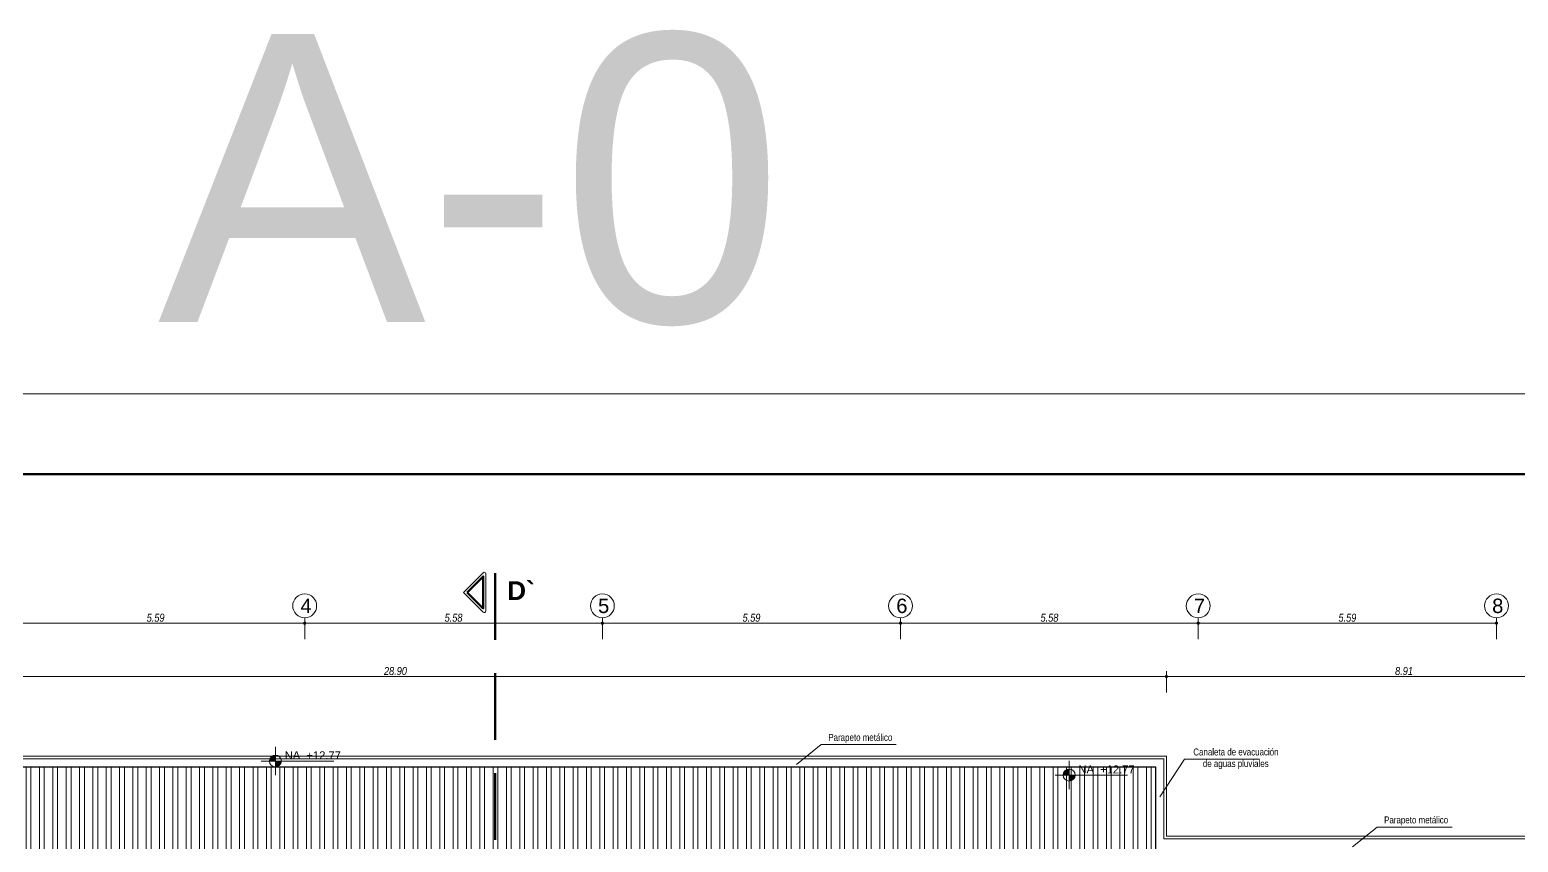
# Model space of a CAD drawing. Header units: inches. Extents: x 140 to 978, y -82 to 38.
# Drawn here: x 934.73 to 962.63, y 23.25 to 38.48 of the extents above; entities that cross this region are included whole.
import ezdxf

# ---------------------------------------------------------------- set-up
doc = ezdxf.new("R2010")
doc.units = ezdxf.units.IN
doc.header["$MEASUREMENT"] = 0
doc.linetypes.add('DASHED', pattern=[0.75, 0.5, -0.25])
doc.layers.get('0').update_dxf_attribs({"lineweight": 0})
for name, color, linetype, lineweight in [('UNSAAC CUBIERTAS', 22, 'Continuous', 0), ('UNSAAC- ROTULO', 7, 'Continuous', 60), ('UNSAAC-CORTE ESTRUCTURA', 7, 'Continuous', 70), ('UNSAAC-COTA', 48, 'Continuous', 0), ('UNSAAC-FACHADA(2DO PLANO)', 7, 'Continuous', 30), ('UNSAAC-LINEA 0.00', 251, 'Continuous', 0), ('UNSAAC-LINEA DE CORTE', 7, 'Continuous', 70), ('UNSAAC-LLAMADOS', 88, 'Continuous', 0), ('UNSAAC-TEXTOS', 250, 'Continuous', 0)]:
    doc.layers.add(name, color=color, linetype=linetype, lineweight=lineweight)
doc.styles.add('5mm', font='GOTHIC.TTF', dxfattribs={"height": 5})
doc.styles.add('narrow', font='')
doc.styles.get("Standard").update_dxf_attribs({"font": 'arial.ttf'})
doc.styles.get('narrow').set_extended_font_data('Arial Narrow', italic=True)
doc.dimstyles.new('1EN75', dxfattribs={"dimtxt": 0.15, "dimasz": 0.06, "dimexe": 0.1, "dimexo": 0.15, "dimgap": 0.025, "dimtad": 1, "dimzin": 1, "dimdsep": 46, "dimtxsty": 'narrow', "dimblk": 'DOT', "dimcen": 0.1, "dimclrd": 256, "dimclre": 256, "dimclrt": 256, "dimaunit": 1, "dimadec": 3, "dimazin": 0, "dimtfac": 1, "dimtmove": 2, "dimatfit": 3, "dimldrblk": 'ARCHTICK', "dimfxl": 0.3, "dimfxlon": 1, "dimtolj": 1, "dimtzin": 0, "dimlwd": 0, "dimlwe": 0, "dimarcsym": 0})

# ---------------------------------------------------------------- blocks, each defined once
blk = doc.blocks.new('_Dot')
at = {"color": 0, "linetype": 'ByBlock', "lineweight": -2}
blk.add_line((-0.5, 0), (-1, 0), dxfattribs=at)
at = {"color": 0, "linetype": 'ByBlock', "const_width": 0.5}
blk.add_lwpolyline([(-0.25, 0, 1), (0.25, 0, 1)], format="xyb", close=True, dxfattribs=at)
blk = doc.blocks.new('*D652')
at = {"layer": 'Defpoints', "color": 0, "transparency": 16777216}
for p in [(939.881, 27.355), (934.291, 24.425), (939.881, 24.425)]:
    blk.add_point(p, dxfattribs=at)
at = {"layer": 'UNSAAC-COTA', "lineweight": 0, "transparency": 16777216}
for p, q in [((934.291, 27.055), (934.291, 27.455)), ((934.351, 27.355), (939.821, 27.355)), ((939.881, 27.055), (939.881, 27.455))]:
    blk.add_line(p, q, dxfattribs=at)
at = {"layer": 'UNSAAC-COTA', "lineweight": 0, "transparency": 16777216, "xscale": 0.06, "yscale": 0.06, "zscale": 0.06, "rotation": 180}
blk.add_blockref('_Dot', (934.291, 27.355), dxfattribs=at)
at = {"layer": 'UNSAAC-COTA', "lineweight": 0, "transparency": 16777216, "xscale": 0.06, "yscale": 0.06, "zscale": 0.06}
blk.add_blockref('_Dot', (939.881, 27.355), dxfattribs=at)
at = {"layer": 'UNSAAC-COTA', "transparency": 16777216, "insert": (937.086, 27.457), "char_height": 0.15, "attachment_point": 5, "style": 'narrow'}
blk.add_mtext('\\A1;5.59', dxfattribs=at)
blk = doc.blocks.new('_ArchTick')
at = {"layer": 'UNSAAC-FACHADA(2DO PLANO)', "color": 0, "const_width": 0.15}
blk.add_lwpolyline([(-0.5, -0.5), (0.5, 0.5)], dxfattribs=at)
blk = doc.blocks.new('*D653')
at = {"layer": 'Defpoints', "color": 0, "transparency": 16777216}
for p in [(945.461, 27.355), (939.881, 24.425), (945.461, 24.425)]:
    blk.add_point(p, dxfattribs=at)
at = {"layer": 'UNSAAC-COTA', "lineweight": 0, "transparency": 16777216}
for p, q in [((939.881, 27.055), (939.881, 27.455)), ((939.941, 27.355), (945.401, 27.355)), ((945.461, 27.055), (945.461, 27.455))]:
    blk.add_line(p, q, dxfattribs=at)
at = {"layer": 'UNSAAC-COTA', "lineweight": 0, "transparency": 16777216, "xscale": 0.06, "yscale": 0.06, "zscale": 0.06, "rotation": 180}
blk.add_blockref('_Dot', (939.881, 27.355), dxfattribs=at)
at = {"layer": 'UNSAAC-COTA', "lineweight": 0, "transparency": 16777216, "xscale": 0.06, "yscale": 0.06, "zscale": 0.06}
blk.add_blockref('_Dot', (945.461, 27.355), dxfattribs=at)
at = {"layer": 'UNSAAC-COTA', "transparency": 16777216, "insert": (942.671, 27.457), "char_height": 0.15, "attachment_point": 5, "style": 'narrow'}
blk.add_mtext('\\A1;5.58', dxfattribs=at)
blk = doc.blocks.new('*D654')
at = {"layer": 'Defpoints', "color": 0, "transparency": 16777216}
for p in [(951.051, 27.355), (945.461, 24.425), (951.051, 24.425)]:
    blk.add_point(p, dxfattribs=at)
at = {"layer": 'UNSAAC-COTA', "lineweight": 0, "transparency": 16777216}
for p, q in [((945.461, 27.055), (945.461, 27.455)), ((945.521, 27.355), (950.991, 27.355)), ((951.051, 27.055), (951.051, 27.455))]:
    blk.add_line(p, q, dxfattribs=at)
at = {"layer": 'UNSAAC-COTA', "lineweight": 0, "transparency": 16777216, "xscale": 0.06, "yscale": 0.06, "zscale": 0.06, "rotation": 180}
blk.add_blockref('_Dot', (945.461, 27.355), dxfattribs=at)
at = {"layer": 'UNSAAC-COTA', "lineweight": 0, "transparency": 16777216, "xscale": 0.06, "yscale": 0.06, "zscale": 0.06}
blk.add_blockref('_Dot', (951.051, 27.355), dxfattribs=at)
at = {"layer": 'UNSAAC-COTA', "transparency": 16777216, "insert": (948.256, 27.457), "char_height": 0.15, "attachment_point": 5, "style": 'narrow'}
blk.add_mtext('\\A1;5.59', dxfattribs=at)
blk = doc.blocks.new('*D655')
at = {"layer": 'Defpoints', "color": 0, "transparency": 16777216}
for p in [(956.631, 27.355), (951.051, 24.425), (956.631, 24.425)]:
    blk.add_point(p, dxfattribs=at)
at = {"layer": 'UNSAAC-COTA', "lineweight": 0, "transparency": 16777216}
for p, q in [((951.051, 27.055), (951.051, 27.455)), ((951.111, 27.355), (956.571, 27.355)), ((956.631, 27.055), (956.631, 27.455))]:
    blk.add_line(p, q, dxfattribs=at)
at = {"layer": 'UNSAAC-COTA', "lineweight": 0, "transparency": 16777216, "xscale": 0.06, "yscale": 0.06, "zscale": 0.06, "rotation": 180}
blk.add_blockref('_Dot', (951.051, 27.355), dxfattribs=at)
at = {"layer": 'UNSAAC-COTA', "lineweight": 0, "transparency": 16777216, "xscale": 0.06, "yscale": 0.06, "zscale": 0.06}
blk.add_blockref('_Dot', (956.631, 27.355), dxfattribs=at)
at = {"layer": 'UNSAAC-COTA', "transparency": 16777216, "insert": (953.841, 27.457), "char_height": 0.15, "attachment_point": 5, "style": 'narrow'}
blk.add_mtext('\\A1;5.58', dxfattribs=at)
blk = doc.blocks.new('*D656')
at = {"layer": 'Defpoints', "color": 0, "transparency": 16777216}
for p in [(962.221, 27.355), (956.631, 24.425), (962.221, 24.425)]:
    blk.add_point(p, dxfattribs=at)
at = {"layer": 'UNSAAC-COTA', "lineweight": 0, "transparency": 16777216}
for p, q in [((956.631, 27.055), (956.631, 27.455)), ((956.691, 27.355), (962.161, 27.355)), ((962.221, 27.055), (962.221, 27.455))]:
    blk.add_line(p, q, dxfattribs=at)
at = {"layer": 'UNSAAC-COTA', "lineweight": 0, "transparency": 16777216, "xscale": 0.06, "yscale": 0.06, "zscale": 0.06, "rotation": 180}
blk.add_blockref('_Dot', (956.631, 27.355), dxfattribs=at)
at = {"layer": 'UNSAAC-COTA', "lineweight": 0, "transparency": 16777216, "xscale": 0.06, "yscale": 0.06, "zscale": 0.06}
blk.add_blockref('_Dot', (962.221, 27.355), dxfattribs=at)
at = {"layer": 'UNSAAC-COTA', "transparency": 16777216, "insert": (959.426, 27.457), "char_height": 0.15, "attachment_point": 5, "style": 'narrow'}
blk.add_mtext('\\A1;5.59', dxfattribs=at)
blk = doc.blocks.new('npt')
at = {"layer": 'UNSAAC-TEXTOS'}
h = blk.add_hatch(color=0, dxfattribs=at)
h.dxf.hatch_style = 1
h.paths.add_polyline_path([(0.052, 0), (0, 0), (0, -0.052, 0.414214)])
h.paths.add_polyline_path([(0, 0.052, 0.414214), (-0.052, 0), (0, 0)])
at = {"layer": 'UNSAAC-TEXTOS', "color": 0}
for p, q in [((-0.123, 0), (0.507, 0)), ((0, -0.123), (0, 0.123))]:
    blk.add_line(p, q, dxfattribs=at)
blk.add_circle((0, 0), 0.0522, dxfattribs=at)
blk = doc.blocks.new('*D954')
at = {"layer": 'Defpoints', "color": 0, "ltscale": 2.5, "transparency": 16777216}
for p in [(956.033, 26.355), (956.033, 24.86), (927.131, 23.375)]:
    blk.add_point(p, dxfattribs=at)
at = {"layer": 'UNSAAC-COTA', "lineweight": 0, "ltscale": 2.5, "transparency": 16777216}
for p, q in [((927.131, 26.055), (927.131, 26.455)), ((927.191, 26.355), (955.973, 26.355)), ((956.033, 26.055), (956.033, 26.455))]:
    blk.add_line(p, q, dxfattribs=at)
at = {"layer": 'UNSAAC-COTA', "lineweight": 0, "ltscale": 2.5, "transparency": 16777216, "xscale": 0.06, "yscale": 0.06, "zscale": 0.06}
for p, rotation in [((927.131, 26.355), 180.0000000108679), ((956.033, 26.355), 1.086787901324848e-08)]:
    blk.add_blockref('_Dot', p, dxfattribs=dict(at, rotation=rotation))
at = {"layer": 'UNSAAC-COTA', "ltscale": 2.5, "transparency": 16777216, "insert": (941.582, 26.457), "char_height": 0.15, "attachment_point": 5, "rotation": 0, "style": 'narrow'}
blk.add_mtext('\\A1;28.90', dxfattribs=at)
blk = doc.blocks.new('*D955')
at = {"layer": 'Defpoints', "color": 0, "ltscale": 2.5, "transparency": 16777216}
for p in [(964.943, 26.355), (956.033, 24.86), (964.943, 23.361)]:
    blk.add_point(p, dxfattribs=at)
at = {"layer": 'UNSAAC-COTA', "lineweight": 0, "ltscale": 2.5, "transparency": 16777216}
for p, q in [((956.033, 26.055), (956.033, 26.455)), ((956.093, 26.355), (964.883, 26.355)), ((964.943, 26.055), (964.943, 26.455))]:
    blk.add_line(p, q, dxfattribs=at)
at = {"layer": 'UNSAAC-COTA', "lineweight": 0, "ltscale": 2.5, "transparency": 16777216, "xscale": 0.06, "yscale": 0.06, "zscale": 0.06}
for p, rotation in [((956.033, 26.355), 180.0000000108679), ((964.943, 26.355), 1.086787901324848e-08)]:
    blk.add_blockref('_Dot', p, dxfattribs=dict(at, rotation=rotation))
at = {"layer": 'UNSAAC-COTA', "ltscale": 2.5, "transparency": 16777216, "insert": (960.488, 26.457), "char_height": 0.15, "attachment_point": 5, "rotation": 0, "style": 'narrow'}
blk.add_mtext('\\A1;8.91', dxfattribs=at)

msp = doc.modelspace()

# ---------------------------------------------------------------- hatches: boundary and pattern name
at = {"layer": 'UNSAAC CUBIERTAS', "ltscale": 2.5}
h = msp.add_hatch(dxfattribs=at)
h.set_pattern_fill('STEEL', color=256, scale=2, angle=405, style=0)
h.set_pattern_definition([(90, (0, 0), (-0.25, 7e-17), []), (90, (-0.0884, 0.0884), (-0.25, 7e-17), [])])
h.paths.add_polyline_path([(930.207, 8.582), (930.207, 8.481), (930.105, 8.481), (930.105, 8.582)], flags=16)
h.paths.add_polyline_path([(934.255, 13.161), (934.357, 13.161), (934.357, 13.06), (934.255, 13.06)], flags=16)
h.paths.add_polyline_path([(934.255, 8.582), (934.357, 8.582), (934.357, 8.481), (934.255, 8.481)], flags=17)
h.paths.add_polyline_path([(934.255, 15.323), (934.255, 15.425), (934.357, 15.425), (934.357, 15.323)], flags=16)
h.paths.add_polyline_path([(925.058, 8.481), (924.956, 8.481), (924.956, 8.582), (925.058, 8.582)], flags=16)
h.paths.add_polyline_path([(930.105, 18.5), (930.105, 18.602), (930.207, 18.602), (930.207, 18.5)], flags=16)
h.paths.add_polyline_path([(934.255, 18.5), (934.255, 18.602), (934.357, 18.602), (934.357, 18.5)], flags=16)
h.paths.add_polyline_path([(939.855, 13.161), (939.957, 13.161), (939.957, 13.06), (939.855, 13.06)], flags=16)
h.paths.add_polyline_path([(939.979, 8.582), (940.081, 8.582), (940.081, 8.481), (939.979, 8.481)], flags=17)
h.paths.add_polyline_path([(939.855, 15.425), (939.957, 15.425), (939.957, 15.323), (939.855, 15.323)], flags=16)
h.paths.add_polyline_path([(930.105, 22.21), (930.105, 22.311), (930.207, 22.311), (930.207, 22.21)], flags=16)
h.paths.add_polyline_path([(934.255, 22.21), (934.255, 22.311), (934.357, 22.311), (934.357, 22.21)], flags=16)
h.paths.add_polyline_path([(939.855, 18.602), (939.957, 18.602), (939.957, 18.5), (939.855, 18.5)], flags=16)
h.paths.add_polyline_path([(927.34, 22.21), (927.34, 22.311), (927.441, 22.311), (927.441, 22.21)], flags=16)
h.paths.add_polyline_path([(939.855, 22.21), (939.855, 22.311), (939.957, 22.311), (939.957, 22.21)], flags=16)
h.paths.add_polyline_path([(945.458, 13.161), (945.559, 13.161), (945.559, 13.06), (945.458, 13.06)], flags=16)
h.paths.add_polyline_path([(945.458, 8.582), (945.559, 8.582), (945.559, 8.481), (945.458, 8.481)], flags=17)
h.paths.add_polyline_path([(945.458, 15.425), (945.559, 15.425), (945.559, 15.323), (945.458, 15.323)], flags=16)
h.paths.add_polyline_path([(945.458, 18.602), (945.559, 18.602), (945.559, 18.5), (945.458, 18.5)], flags=16)
h.paths.add_polyline_path([(945.458, 22.311), (945.559, 22.311), (945.559, 22.21), (945.458, 22.21)], flags=16)
h.paths.add_polyline_path([(951.055, 22.311), (951.157, 22.311), (951.157, 22.21), (951.055, 22.21)], flags=16)
h.paths.add_polyline_path([(931.651, 15.425), (923.9, 7.644), (933.283, 7.644), (933.283, 8.582), (951.055, 8.582), (951.055, 15.323), (951.055, 15.425), (951.055, 18.5), (951.055, 18.602), (951.106, 18.751), (951.106, 18.602), (951.157, 18.602), (951.306, 18.551), (951.157, 18.551), (951.157, 18.5), (955.833, 18.5), (955.833, 23.323), (955.833, 24.654), (927.331, 24.654), (927.331, 23.175), (923.9, 23.175)])

# ---------------------------------------------------------------- linework, layer by layer
at = {"layer": 'UNSAAC CUBIERTAS', "ltscale": 1.75}
msp.add_lwpolyline([(943.227, 28.3), (942.858, 27.931), (943.227, 27.561, 0.668179), (943.278, 27.582), (943.278, 28.279, 0.668179)], format="xyb", close=True, dxfattribs=at)
at = {"layer": 'UNSAAC CUBIERTAS'}
for points in [[(959.163, 2.342), (959.163, 12.023), (964.943, 12.023), (964.943, 23.361), (956.033, 23.361), (956.033, 24.86), (927.131, 24.86), (927.131, 23.375), (923.725, 23.375), (923.725, 7.444), (932.331, 7.444), (933.483, 7.444), (933.483, 8.382), (951.055, 8.382)], [(955.833, 24.81), (927.181, 24.81), (927.181, 23.325), (923.775, 23.325), (923.775, 7.494), (932.331, 7.494), (933.433, 7.494), (933.433, 8.432), (951.055, 8.432)], [(959.113, 2.342), (959.113, 12.073), (964.893, 12.073), (964.893, 23.311), (955.983, 23.311), (955.983, 24.81), (927.181, 24.81), (927.181, 23.325), (923.775, 23.325), (923.775, 7.494), (932.331, 7.494), (933.433, 7.494), (933.433, 8.432), (951.055, 8.432)]]:
    msp.add_lwpolyline(points, dxfattribs=at)
at = {"layer": 'UNSAAC- ROTULO', "color": 5, "lineweight": 0, "flags": 128}
msp.add_lwpolyline([(901.395, 31.651), (977.895, 31.651), (977.895, -22.349), (901.395, -22.349)], close=True, dxfattribs=at)
at = {"layer": 'UNSAAC- ROTULO'}
msp.add_lwpolyline([(902.895, 30.151), (976.395, 30.151), (976.395, -20.849), (902.895, -20.849)], close=True, dxfattribs=at)
at = {"layer": 'UNSAAC-CORTE ESTRUCTURA', "ltscale": 2.5}
msp.add_lwpolyline([(942.928, 27.931), (943.228, 27.631), (943.228, 28.231)], close=True, dxfattribs=at)
at = {"layer": 'UNSAAC-FACHADA(2DO PLANO)'}
for points in [[(955.833, 24.654), (927.331, 24.654), (927.331, 23.175), (923.9, 23.175), (923.9, 7.644), (932.331, 7.644), (933.283, 7.644), (933.283, 8.582), (951.082, 8.582)], [(955.833, 23.323), (955.833, 24.654)], [(955.833, 18.5), (955.833, 23.323)]]:
    msp.add_lwpolyline(points, dxfattribs=at)
at = {"layer": 'UNSAAC-LINEA 0.00', "ltscale": 2.5}
msp.add_line((955.833, 23.323), (955.833, 24.654), dxfattribs=at)
at = {"layer": 'UNSAAC-LINEA DE CORTE', "linetype": 'DASHED', "ltscale": 2.5}
msp.add_line((943.453, 28.291), (943.453, -17.356), dxfattribs=at)
at = {"layer": 'UNSAAC-LLAMADOS'}
for points in [[(950.971, 25.078), (949.564, 25.078), (949.102, 24.709)], [(957.779, 24.804), (956.372, 24.804), (955.91, 24.1)], [(961.389, 23.53), (959.982, 23.53), (959.52, 23.161)]]:
    msp.add_lwpolyline(points, dxfattribs=at)
at = {"layer": 'UNSAAC-TEXTOS'}
for centre in [(939.881, 27.68), (945.461, 27.68), (951.051, 27.68), (956.631, 27.68), (962.221, 27.68)]:
    msp.add_circle(centre, 0.224, dxfattribs=at)

# ---------------------------------------------------------------- block references
at = {"layer": 'UNSAAC-TEXTOS', "xscale": 2.154779168756153, "yscale": 2.154779168756153, "zscale": 2.154779168756153}
for p in [(939.332, 24.771), (954.211, 24.508)]:
    msp.add_blockref('npt', p, dxfattribs=at)

# ---------------------------------------------------------------- texts
at = {"layer": 'UNSAAC-CORTE ESTRUCTURA', "insert": (944.193, 28.14), "char_height": 0.35, "width": 0.398, "attachment_point": 3, "rotation": 360}
msp.add_mtext('{\\fSwis721 Ex BT|b1|i0|c0|p34;D`}', dxfattribs=at)
at = {"layer": 'UNSAAC-LLAMADOS', "char_height": 0.13, "attachment_point": 1, "style": 'narrow'}
for s, insert, width in [('{\\fArial Narrow|b0|i0|c0|p34;Parapeto metálico}', (949.696, 25.279), 2.19448), ('\\pi0.032871;{\\fArial Narrow|b0|i0|c0|p34;Canaleta de evacuación \\P\\pi0.21155;de aguas pluviales}', (956.505, 25.006), 1.64623), ('{\\fArial Narrow|b0|i0|c0|p34;Parapeto metálico}', (960.115, 23.732), 2.19448)]:
    msp.add_mtext(s, dxfattribs=dict(at, insert=insert, width=width))
at = {"layer": 'UNSAAC-TEXTOS', "attachment_point": 1}
for s, insert, char_height, width in [('A-0', (937.126, 38.397), 5.4, 8.50064), ('4', (939.8, 27.815), 0.27, 0.42503), ('5', (945.38, 27.815), 0.27, 0.42503), ('6', (950.97, 27.815), 0.27, 0.42503), ('7', (956.55, 27.815), 0.27, 0.42503), ('8', (962.14, 27.815), 0.27, 0.42503)]:
    msp.add_mtext(s, dxfattribs=dict(at, insert=insert, char_height=char_height, width=width))
at = {"layer": 'UNSAAC-TEXTOS', "char_height": 0.15, "width": 1.06387, "attachment_point": 1, "style": '5mm'}
for insert in [(939.506, 24.953), (954.385, 24.689)]:
    msp.add_mtext('{\\fArial|b0|i0|c0|p34;NA  +12.77}', dxfattribs=dict(at, insert=insert))

# ---------------------------------------------------------------- dimensions: what is measured, and where the dimension line sits
at = {"layer": 'UNSAAC-COTA'}
for base, p1, p2, picture, middle in [((939.881, 27.355), (934.291, 24.425), (939.881, 24.425), '*D652', (937.086, 27.457)), ((945.461, 27.355), (939.881, 24.425), (945.461, 24.425), '*D653', (942.671, 27.457)), ((951.051, 27.355), (945.461, 24.425), (951.051, 24.425), '*D654', (948.256, 27.457)), ((956.631, 27.355), (951.051, 24.425), (956.631, 24.425), '*D655', (953.841, 27.457)), ((962.221, 27.355), (956.631, 24.425), (962.221, 24.425), '*D656', (959.426, 27.457))]:
    dim = msp.add_linear_dim(base=base, p1=p1, p2=p2, dimstyle='1EN75', dxfattribs=at)
    dim.commit()
    dim.dimension.update_dxf_attribs({"geometry": picture, "text_midpoint": middle})
at = {"layer": 'UNSAAC-COTA', "ltscale": 2.5}
for base, p1, p2, picture, middle in [((956.033, 26.355), (927.131, 23.375), (956.033, 24.86), '*D954', (941.582, 26.457)), ((964.943, 26.355), (956.033, 24.86), (964.943, 23.361), '*D955', (960.488, 26.457))]:
    dim = msp.add_linear_dim(base=base, p1=p1, p2=p2, angle=180, dimstyle='1EN75', dxfattribs=at)
    dim.commit()
    dim.dimension.update_dxf_attribs({"geometry": picture, "text_midpoint": middle})

doc.saveas('drawing.dxf')
